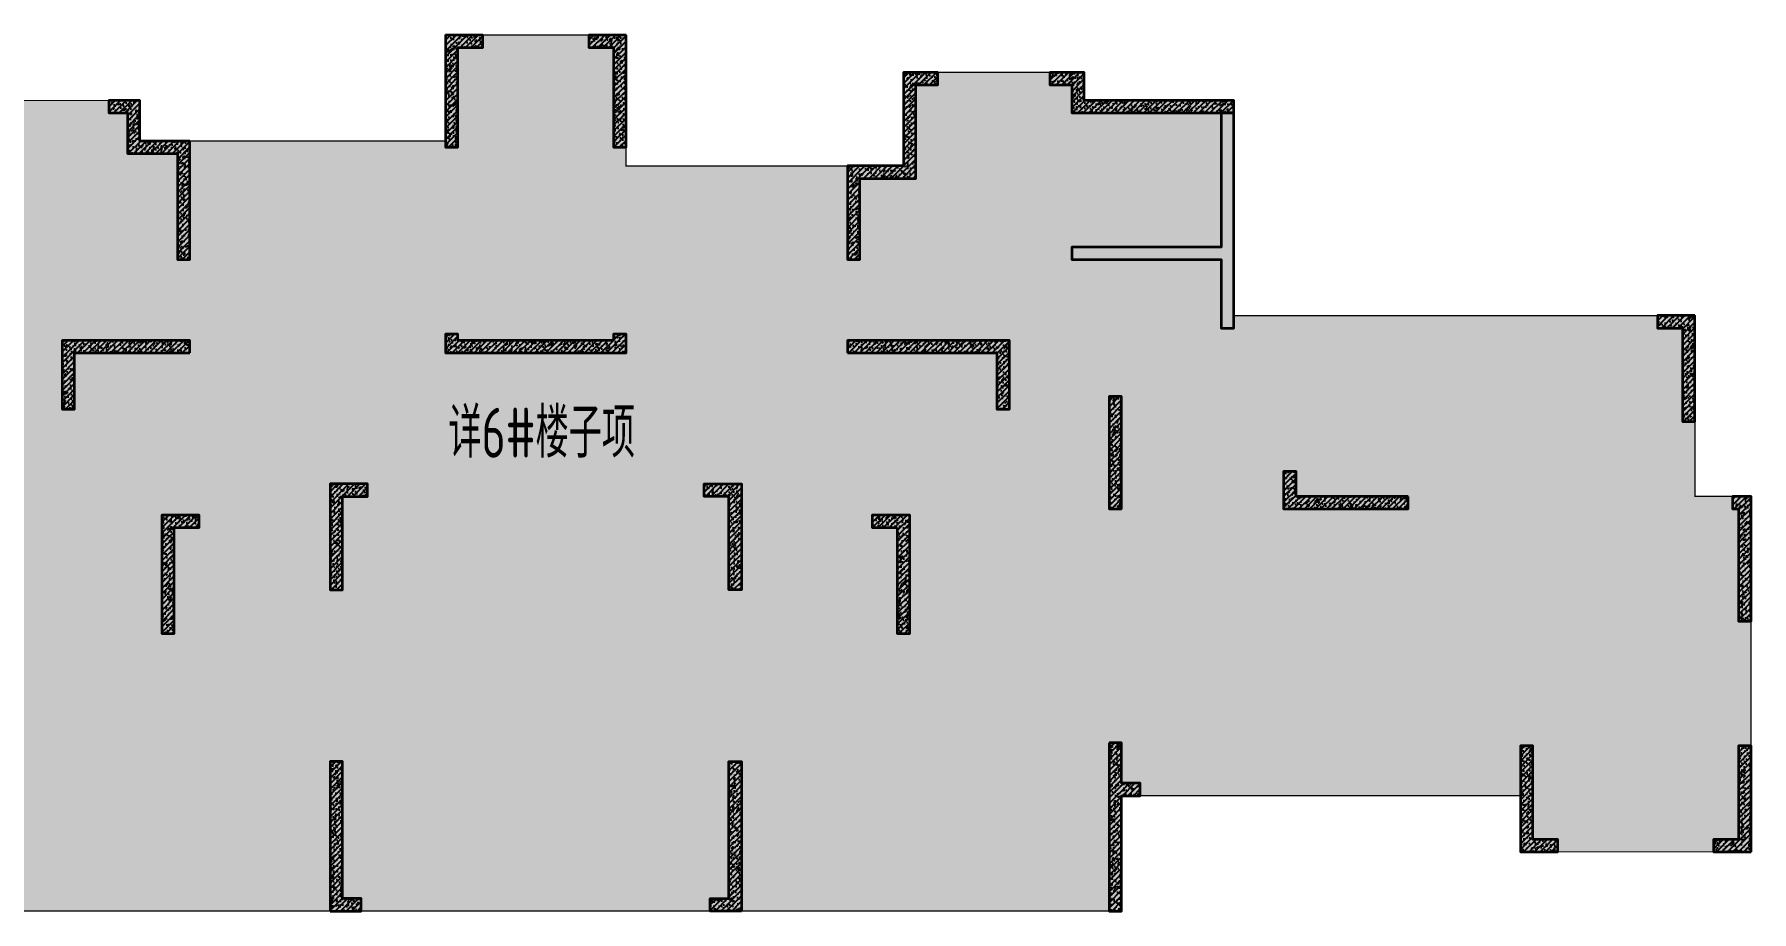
# Model space of a CAD drawing. Extents: x 923964 to 1204934, y 804567 to 1705037.
# Drawn here: x 1034479 to 1062034, y 853767 to 867837 of the extents above; entities that cross this region are included whole.
import ezdxf
from ezdxf.enums import TextEntityAlignment as Align

# ---------------------------------------------------------------- set-up
doc = ezdxf.new("R2010")
doc.units = 0
doc.header["$LTSCALE"] = 500
for name, color, linetype in [('S_WALL', 2, 'CONTINUOUS'), ('S_WALL_HACH', 30, 'CONTINUOUS'), ('S_WALL_OTHE_HACH', 33, 'CONTINUOUS'), ('主楼填充', 7, 'CONTINUOUS')]:
    doc.layers.add(name, color=color, linetype=linetype)
doc.styles.add('TH-STYLE3', font='tssdeng.shx', dxfattribs={"width": 0.7, "bigfont": 'tssdchn.shx'})
pattern_1 = [(45, (0, 0), (-44.1941738, 44.1941738), []), (50, (0, 0), (179.315046, -15.688034), [18.75, -206.25]), (355, (0, 0), (-34.687833, 188.048033), [15, -165]), (100.4514, (14.94, -1.3), (144.627345, 172.359886), [15.935047, -175.285528]), (46.1842, (0, 50), (266.810262, -41.379754), [28.125, -309.375]), (96.6356, (22.23, 46.55), (233.665676, 243.52947), [23.90257, -262.92825]), (351.1842, (0, 50), (233.665486, 243.52965), [22.5, -247.5]), (21, (25, 37.5), (149.226763, -100.654723), [18.75, -206.25]), (326, (25, 37.5), (60.828833, 181.287511), [15, -165]), (71.4514, (37.44, 29.11), (210.055657, 80.632624), [15.935047, -175.285528]), (37.5, (0, 0), (3.0399638, 83.2234635), [0, -163, 0, -167.5, 0, -165.625]), (7.5, (0, 0), (65.7673844, 98.602928), [0, -95.5, 0, -159.25, 0, -63.125]), (327.5, (-55.75, 0), (133.455609, -5.638718), [0, -62.5, 0, -195, 0, -258.75]), (317.5, (-80.75, 0), (145.796542, 25.026246), [0, -81.25, 0, -129.5, 0, -183.75])]

msp = doc.modelspace()

# ---------------------------------------------------------------- hatches: boundary and pattern name
at = {"layer": 'S_WALL_HACH'}
h = msp.add_hatch(color=256, dxfattribs=at)
h.dxf.hatch_style = 1
h.paths.add_polyline_path([(1041074, 867827), (1041074, 866377), (1041074, 866027), (1041274, 866027), (1041274, 866377), (1041274, 867627), (1041674, 867627), (1041674, 867827)])
h = msp.add_hatch(color=256, dxfattribs=at)
h.dxf.hatch_style = 1
h.paths.add_polyline_path([(1043974, 867827), (1043374, 867827), (1043374, 867627), (1043774, 867627), (1043774, 866377), (1043774, 866027), (1043974, 866027), (1043974, 866377)])
h = msp.add_hatch(color=256, dxfattribs=at)
h.dxf.hatch_style = 1
h.paths.add_polyline_path([(1048424, 865727), (1047524, 865727), (1047524, 864227), (1047724, 864227), (1047724, 865527), (1048624, 865527), (1048624, 867027), (1048974, 867027), (1048974, 867227), (1048424, 867227)])
h = msp.add_hatch(color=256, dxfattribs=at)
h.dxf.hatch_style = 1
h.paths.add_polyline_path([(1051124, 867227), (1050774, 867227), (1050774, 867027), (1051124, 867027), (1051124, 866577), (1051124, 866577), (1051324, 866577), (1051324, 866577), (1053724, 866577), (1053724, 866777), (1051324, 866777), (1051324, 867227)])
h = msp.add_hatch(color=256, dxfattribs=at)
h.dxf.hatch_style = 1
h.paths.add_polyline_path([(1036974, 866127), (1036174, 866127), (1036174, 866777), (1035674, 866777), (1035674, 866577), (1035974, 866577), (1035974, 865927), (1036774, 865927), (1036774, 864227), (1036974, 864227)])
h = msp.add_hatch(color=256, dxfattribs=at)
h.dxf.hatch_style = 1
h.paths.add_polyline_path([(1053724, 866577), (1053524, 866577), (1053524, 864427), (1051324, 864427), (1051324, 864427), (1051124, 864427), (1051124, 864227), (1051824, 864227), (1053524, 864227), (1053524, 863127), (1053724, 863127)])
h = msp.add_hatch(color=256, dxfattribs=at)
h.dxf.hatch_style = 1
h.paths.add_polyline_path([(1061124, 863327), (1060524, 863327), (1060524, 863127), (1060924, 863127), (1060924, 861627), (1061124, 861627)])
h = msp.add_hatch(color=256, dxfattribs=at)
h.dxf.hatch_style = 1
h.paths.add_polyline_path([(1043774, 862927), (1041274, 862927), (1041274, 862927), (1041274, 863027), (1041074, 863027), (1041074, 862927), (1041074, 862727), (1043974, 862727), (1043974, 862927), (1043974, 863027), (1043774, 863027), (1043774, 862927)])
h = msp.add_hatch(color=256, dxfattribs=at)
h.dxf.hatch_style = 1
h.paths.add_polyline_path([(1036974, 862727), (1036974, 862927), (1036774, 862927), (1034924, 862927), (1034924, 861827), (1035124, 861827), (1035124, 862727)])
h = msp.add_hatch(color=256, dxfattribs=at)
h.dxf.hatch_style = 1
h.paths.add_polyline_path([(1047524, 862727), (1048474, 862727), (1049924, 862727), (1049924, 861827), (1050124, 861827), (1050124, 862927), (1048474, 862927), (1047724, 862927), (1047724, 862927), (1047524, 862927)])
h = msp.add_hatch(color=256, dxfattribs=at)
h.dxf.hatch_style = 1
h.paths.add_polyline_path([(1051924, 860227), (1051924, 862027), (1051724, 862027), (1051724, 860227)])
h = msp.add_hatch(color=256, dxfattribs=at)
h.dxf.hatch_style = 1
h.paths.add_polyline_path([(1056524, 860427), (1054724, 860427), (1054724, 860827), (1054524, 860827), (1054524, 860227), (1056524, 860227)])
h = msp.add_hatch(color=256, dxfattribs=at)
h.dxf.hatch_style = 1
h.paths.add_polyline_path([(1039424, 860427), (1039824, 860427), (1039824, 860627), (1039224, 860627), (1039224, 858927), (1039424, 858927)])
h = msp.add_hatch(color=256, dxfattribs=at)
h.dxf.hatch_style = 1
h.paths.add_polyline_path([(1045624, 860427), (1045224, 860427), (1045224, 860627), (1045824, 860627), (1045824, 858927), (1045624, 858927)])
h = msp.add_hatch(color=256, dxfattribs=at)
h.dxf.hatch_style = 1
h.paths.add_polyline_path([(1061824, 860227), (1061824, 858427), (1062024, 858427), (1062024, 860427), (1061724, 860427), (1061724, 860227)])
h = msp.add_hatch(color=256, dxfattribs=at)
h.dxf.hatch_style = 1
h.paths.add_polyline_path([(1036724, 859927), (1036924, 859927), (1037124, 859927), (1037124, 860127), (1036924, 860127), (1036524, 860127), (1036524, 858227), (1036724, 858227)])
h = msp.add_hatch(color=256, dxfattribs=at)
h.dxf.hatch_style = 1
h.paths.add_polyline_path([(1048324, 859927), (1048324, 858227), (1048524, 858227), (1048524, 860127), (1048124, 860127), (1047924, 860127), (1047924, 859927), (1048124, 859927)])
h = msp.add_hatch(color=256, dxfattribs=at)
h.dxf.hatch_style = 1
h.paths.add_polyline_path([(1051724, 856477), (1051724, 853777), (1051924, 853777), (1051924, 855627), (1052224, 855627), (1052224, 855827), (1051924, 855827), (1051924, 856477)])
h = msp.add_hatch(color=256, dxfattribs=at)
h.dxf.hatch_style = 1
h.paths.add_polyline_path([(1058924, 854927), (1058524, 854927), (1058524, 856427), (1058324, 856427), (1058324, 855827), (1058324, 855827), (1058324, 855627), (1058324, 854727), (1058924, 854727)])
h = msp.add_hatch(color=256, dxfattribs=at)
h.dxf.hatch_style = 1
h.paths.add_polyline_path([(1062024, 854727), (1062024, 856427), (1061824, 856427), (1061824, 854927), (1061424, 854927), (1061424, 854727)])
h = msp.add_hatch(color=256, dxfattribs=at)
h.dxf.hatch_style = 1
h.paths.add_polyline_path([(1039224, 853777), (1039724, 853777), (1039724, 853977), (1039424, 853977), (1039424, 856177), (1039224, 856177)])
h = msp.add_hatch(color=256, dxfattribs=at)
h.dxf.hatch_style = 1
h.paths.add_polyline_path([(1045824, 853777), (1045324, 853777), (1045324, 853977), (1045624, 853977), (1045624, 856177), (1045824, 856177)])
at = {"layer": 'S_WALL_OTHE_HACH'}
h = msp.add_hatch(dxfattribs=at)
h.set_pattern_fill('钢筋混凝土', color=256, scale=25)
h.set_pattern_definition(pattern_1)
h.paths.add_polyline_path([(1041074, 867827), (1041074, 866377), (1041074, 866027), (1041274, 866027), (1041274, 866377), (1041274, 867627), (1041674, 867627), (1041674, 867827)])
h = msp.add_hatch(dxfattribs=at)
h.set_pattern_fill('钢筋混凝土', color=256, scale=25)
h.set_pattern_definition(pattern_1)
h.paths.add_polyline_path([(1043974, 867827), (1043374, 867827), (1043374, 867627), (1043774, 867627), (1043774, 866377), (1043774, 866027), (1043974, 866027), (1043974, 866377)])
h = msp.add_hatch(dxfattribs=at)
h.set_pattern_fill('钢筋混凝土', color=256, scale=25)
h.set_pattern_definition(pattern_1)
h.paths.add_polyline_path([(1048424, 865727), (1047524, 865727), (1047524, 864227), (1047724, 864227), (1047724, 865527), (1048624, 865527), (1048624, 867027), (1048974, 867027), (1048974, 867227), (1048424, 867227)])
h = msp.add_hatch(dxfattribs=at)
h.set_pattern_fill('钢筋混凝土', color=256, scale=25)
h.set_pattern_definition(pattern_1)
h.paths.add_polyline_path([(1051124, 867227), (1050774, 867227), (1050774, 867027), (1051124, 867027), (1051124, 866577), (1051124, 866577), (1051324, 866577), (1051324, 866577), (1053724, 866577), (1053724, 866777), (1051324, 866777), (1051324, 867227)])
h = msp.add_hatch(dxfattribs=at)
h.set_pattern_fill('钢筋混凝土', color=256, scale=25)
h.set_pattern_definition(pattern_1)
h.paths.add_polyline_path([(1036974, 866127), (1036174, 866127), (1036174, 866777), (1035674, 866777), (1035674, 866577), (1035974, 866577), (1035974, 865927), (1036774, 865927), (1036774, 864227), (1036974, 864227)])
h = msp.add_hatch(dxfattribs=at)
h.set_pattern_fill('钢筋混凝土', color=256, scale=25)
h.set_pattern_definition(pattern_1)
h.paths.add_polyline_path([(1053724, 866577), (1053524, 866577), (1053524, 864427), (1051324, 864427), (1051324, 864427), (1051124, 864427), (1051124, 864227), (1051824, 864227), (1053524, 864227), (1053524, 863127), (1053724, 863127)])
h = msp.add_hatch(dxfattribs=at)
h.set_pattern_fill('钢筋混凝土', color=256, scale=25)
h.set_pattern_definition(pattern_1)
h.paths.add_polyline_path([(1061124, 863327), (1060524, 863327), (1060524, 863127), (1060924, 863127), (1060924, 861627), (1061124, 861627)])
h = msp.add_hatch(dxfattribs=at)
h.set_pattern_fill('钢筋混凝土', color=256, scale=25)
h.set_pattern_definition(pattern_1)
h.paths.add_polyline_path([(1043774, 862927), (1041274, 862927), (1041274, 862927), (1041274, 863027), (1041074, 863027), (1041074, 862927), (1041074, 862727), (1043974, 862727), (1043974, 862927), (1043974, 863027), (1043774, 863027), (1043774, 862927)])
h = msp.add_hatch(dxfattribs=at)
h.set_pattern_fill('钢筋混凝土', color=256, scale=25)
h.set_pattern_definition(pattern_1)
h.paths.add_polyline_path([(1036974, 862727), (1036974, 862927), (1036774, 862927), (1034924, 862927), (1034924, 861827), (1035124, 861827), (1035124, 862727)])
h = msp.add_hatch(dxfattribs=at)
h.set_pattern_fill('钢筋混凝土', color=256, scale=25)
h.set_pattern_definition(pattern_1)
h.paths.add_polyline_path([(1047524, 862727), (1048474, 862727), (1049924, 862727), (1049924, 861827), (1050124, 861827), (1050124, 862927), (1048474, 862927), (1047724, 862927), (1047724, 862927), (1047524, 862927)])
h = msp.add_hatch(dxfattribs=at)
h.set_pattern_fill('钢筋混凝土', color=256, scale=25)
h.set_pattern_definition(pattern_1)
h.paths.add_polyline_path([(1051924, 860227), (1051924, 862027), (1051724, 862027), (1051724, 860227)])
h = msp.add_hatch(dxfattribs=at)
h.set_pattern_fill('钢筋混凝土', color=256, scale=25)
h.set_pattern_definition(pattern_1)
h.paths.add_polyline_path([(1056524, 860427), (1054724, 860427), (1054724, 860827), (1054524, 860827), (1054524, 860227), (1056524, 860227)])
h = msp.add_hatch(dxfattribs=at)
h.set_pattern_fill('钢筋混凝土', color=256, scale=25)
h.set_pattern_definition(pattern_1)
h.paths.add_polyline_path([(1039424, 860427), (1039824, 860427), (1039824, 860627), (1039224, 860627), (1039224, 858927), (1039424, 858927)])
h = msp.add_hatch(dxfattribs=at)
h.set_pattern_fill('钢筋混凝土', color=256, scale=25)
h.set_pattern_definition(pattern_1)
h.paths.add_polyline_path([(1045624, 860427), (1045224, 860427), (1045224, 860627), (1045824, 860627), (1045824, 858927), (1045624, 858927)])
h = msp.add_hatch(dxfattribs=at)
h.set_pattern_fill('钢筋混凝土', color=256, scale=25)
h.set_pattern_definition(pattern_1)
h.paths.add_polyline_path([(1061824, 860227), (1061824, 858427), (1062024, 858427), (1062024, 860427), (1061724, 860427), (1061724, 860227)])
h = msp.add_hatch(dxfattribs=at)
h.set_pattern_fill('钢筋混凝土', color=256, scale=25)
h.set_pattern_definition(pattern_1)
h.paths.add_polyline_path([(1036724, 859927), (1036924, 859927), (1037124, 859927), (1037124, 860127), (1036924, 860127), (1036524, 860127), (1036524, 858227), (1036724, 858227)])
h = msp.add_hatch(dxfattribs=at)
h.set_pattern_fill('钢筋混凝土', color=256, scale=25)
h.set_pattern_definition(pattern_1)
h.paths.add_polyline_path([(1048324, 859927), (1048324, 858227), (1048524, 858227), (1048524, 860127), (1048124, 860127), (1047924, 860127), (1047924, 859927), (1048124, 859927)])
h = msp.add_hatch(dxfattribs=at)
h.set_pattern_fill('钢筋混凝土', color=256, scale=25)
h.set_pattern_definition(pattern_1)
h.paths.add_polyline_path([(1051724, 856477), (1051724, 853777), (1051924, 853777), (1051924, 855627), (1052224, 855627), (1052224, 855827), (1051924, 855827), (1051924, 856477)])
h = msp.add_hatch(dxfattribs=at)
h.set_pattern_fill('钢筋混凝土', color=256, scale=25)
h.set_pattern_definition(pattern_1)
h.paths.add_polyline_path([(1058924, 854927), (1058524, 854927), (1058524, 856427), (1058324, 856427), (1058324, 855827), (1058324, 855827), (1058324, 855627), (1058324, 854727), (1058924, 854727)])
h = msp.add_hatch(dxfattribs=at)
h.set_pattern_fill('钢筋混凝土', color=256, scale=25)
h.set_pattern_definition(pattern_1)
h.paths.add_polyline_path([(1058524, 855727), (1058524, 856427), (1058324, 856427), (1058324, 855827), (1058324, 855827), (1058324, 855627), (1058324, 855627), (1058324, 854727), (1058924, 854727), (1058924, 854927), (1058524, 854927)])
h = msp.add_hatch(dxfattribs=at)
h.set_pattern_fill('钢筋混凝土', color=256, scale=25)
h.set_pattern_definition(pattern_1)
h.paths.add_polyline_path([(1062024, 854727), (1062024, 856427), (1061824, 856427), (1061824, 854927), (1061424, 854927), (1061424, 854727)])
h = msp.add_hatch(dxfattribs=at)
h.set_pattern_fill('钢筋混凝土', color=256, scale=25)
h.set_pattern_definition(pattern_1)
h.paths.add_polyline_path([(1039224, 853777), (1039724, 853777), (1039724, 853977), (1039424, 853977), (1039424, 856177), (1039224, 856177)])
h = msp.add_hatch(dxfattribs=at)
h.set_pattern_fill('钢筋混凝土', color=256, scale=25)
h.set_pattern_definition(pattern_1)
h.paths.add_polyline_path([(1045824, 853777), (1045324, 853777), (1045324, 853977), (1045624, 853977), (1045624, 856177), (1045824, 856177)])
at = {"layer": '主楼填充'}
h = msp.add_hatch(dxfattribs=at)
h.set_pattern_fill('GRASS', color=1, scale=20)
h.set_pattern_definition([(90, (-76302.1, 0), (-359.21, 359.21), [95.25, -623.17]), (45, (-76302.1, 0), (-359.21024, 359.21024), [95.25, -412.75]), (135, (-76302.1, 0), (-359.21024, -359.21024), [95.25, -412.75])])
h.paths.add_polyline_path([(1062024, 854727), (1058324, 854727), (1058324, 855627), (1051924, 855627), (1051924, 853777), (1033124, 853777), (1033124, 855627), (1026724, 855627), (1026724, 854727), (1023024, 854727), (1023024, 860427), (1023924, 860427), (1023924, 863327), (1031324, 863327), (1031324, 866777), (1036174, 866777), (1036174, 866127), (1036974, 866127), (1041074, 866127), (1041074, 867827), (1043974, 867827), (1043974, 865727), (1048424, 865727), (1048424, 867227), (1051324, 867228), (1051324, 866777), (1053724, 866777), (1053724, 863327), (1061124, 863327), (1061124, 860427), (1062024, 860427)])

# ---------------------------------------------------------------- linework, layer by layer
at = {"layer": 'S_WALL', "lineweight": 35}
for points in [[(1041074, 867827), (1041074, 866377), (1041074, 866027), (1041274, 866027), (1041274, 866377), (1041274, 867627), (1041674, 867627), (1041674, 867827)], [(1043974, 867827), (1043374, 867827), (1043374, 867627), (1043774, 867627), (1043774, 866377), (1043774, 866027), (1043974, 866027), (1043974, 866377)], [(1048424, 865727), (1047524, 865727), (1047524, 864227), (1047724, 864227), (1047724, 865527), (1048624, 865527), (1048624, 867027), (1048974, 867027), (1048974, 867227), (1048424, 867227)], [(1036974, 866127), (1036174, 866127), (1036174, 866777), (1035674, 866777), (1035674, 866577), (1035974, 866577), (1035974, 865927), (1036774, 865927), (1036774, 864227), (1036974, 864227)], [(1043774, 862927), (1041274, 862927), (1041274, 862927), (1041274, 863027), (1041074, 863027), (1041074, 862927), (1041074, 862727), (1043974, 862727), (1043974, 862927), (1043974, 863027), (1043774, 863027), (1043774, 862927)], [(1036974, 862727), (1036974, 862927), (1036774, 862927), (1036774, 862927), (1034924, 862927), (1034924, 861827), (1035124, 861827), (1035124, 862727)], [(1047524, 862727), (1048474, 862727), (1049924, 862727), (1049924, 861827), (1050124, 861827), (1050124, 862927), (1048474, 862927), (1047724, 862927), (1047724, 862927), (1047524, 862927)], [(1036724, 859927), (1036924, 859927), (1037124, 859927), (1037124, 860127), (1036924, 860127), (1036524, 860127), (1036524, 858227), (1036724, 858227)], [(1048324, 859927), (1048324, 858227), (1048524, 858227), (1048524, 860127), (1048124, 860127), (1047924, 860127), (1047924, 859927), (1048124, 859927)], [(1051724, 856477), (1051724, 853777), (1051724, 853777), (1051724, 853777), (1051924, 853777), (1051924, 855627), (1052224, 855627), (1052224, 855827), (1051924, 855827), (1051924, 856477)], [(1039224, 853777), (1039724, 853777), (1039724, 853977), (1039424, 853977), (1039424, 856177), (1039224, 856177)], [(1045824, 853777), (1045324, 853777), (1045324, 853977), (1045624, 853977), (1045624, 856177), (1045824, 856177)]]:
    msp.add_lwpolyline(points, close=True, dxfattribs=at)
msp.add_lwpolyline([(1051124, 867227), (1050774, 867227), (1050774, 867027), (1051124, 867027), (1051124, 866577), (1051124, 866577), (1051124, 866577), (1051324, 866577), (1051324, 866577), (1053724, 866577), (1053724, 866777), (1051324, 866777), (1051324, 867227), (1051124, 867227)], dxfattribs=at)
at = {"layer": 'S_WALL', "lineweight": 35, "elevation": 0}
for points in [[(1053724, 866577), (1053524, 866577), (1053524, 864427), (1051324, 864427), (1051324, 864427), (1051124, 864427), (1051124, 864227), (1051824, 864227), (1053524, 864227), (1053524, 863127), (1053724, 863127)], [(1061124, 863327), (1060524, 863327), (1060524, 863127), (1060924, 863127), (1060924, 861627), (1061124, 861627)], [(1051924, 860227), (1051924, 862027), (1051724, 862027), (1051724, 860227)], [(1056524, 860427), (1054724, 860427), (1054724, 860827), (1054524, 860827), (1054524, 860227), (1056524, 860227)], [(1039424, 860427), (1039824, 860427), (1039824, 860627), (1039224, 860627), (1039224, 858927), (1039424, 858927)], [(1045624, 860427), (1045224, 860427), (1045224, 860627), (1045824, 860627), (1045824, 858927), (1045624, 858927)], [(1061824, 860227), (1061824, 858427), (1062024, 858427), (1062024, 860427), (1061724, 860427), (1061724, 860227)], [(1058524, 855727), (1058524, 856427), (1058324, 856427), (1058324, 855827), (1058324, 855827), (1058324, 855627), (1058324, 855627), (1058324, 854727), (1058924, 854727), (1058924, 854927), (1058524, 854927), (1058524, 855727)], [(1062024, 854727), (1062024, 856427), (1061824, 856427), (1061824, 854927), (1061424, 854927), (1061424, 854727)]]:
    msp.add_lwpolyline(points, close=True, dxfattribs=at)
at = {"layer": 'S_WALL', "elevation": 0}
msp.add_lwpolyline([(1058924, 854927), (1058524, 854927), (1058524, 856427), (1058324, 856427), (1058324, 855827), (1058324, 855827), (1058324, 855627), (1058324, 855627), (1058324, 854727), (1058924, 854727)], close=True, dxfattribs=at)
at = {"layer": '主楼填充', "color": 1, "const_width": 20, "elevation": 0}
msp.add_lwpolyline([(1031324, 866777), (1036174, 866777), (1036174, 866127), (1036974, 866127), (1041074, 866127), (1041074, 867827), (1043974, 867827), (1043974, 865727), (1048424, 865727), (1048424, 867227), (1051324, 867228), (1051324, 866777), (1053724, 866777), (1053724, 863327), (1061124, 863327), (1061124, 860427), (1062024, 860427), (1062024, 854727), (1058324, 854727), (1058324, 855627), (1051924, 855627), (1051924, 853777), (1033124, 853777)], dxfattribs=at)

# ---------------------------------------------------------------- texts
at = {"layer": '主楼填充', "color": 1, "style": 'TH-STYLE3', "width": 0.7}
msp.add_text('详6#楼子项', height=800, rotation=360, dxfattribs=at).set_placement((1042620, 861448), align=Align.MIDDLE_CENTER)

doc.saveas('drawing.dxf')
